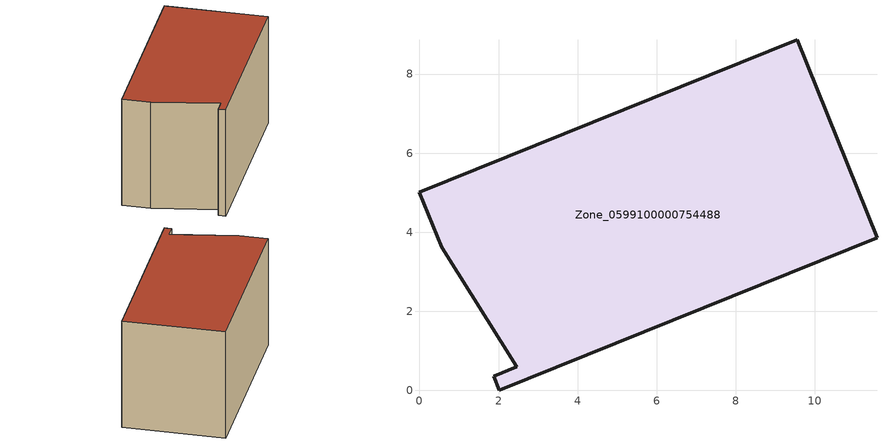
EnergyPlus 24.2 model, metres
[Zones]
Zone_0599100000754488
 floor ground (C_G): 1.88,0.36 2.46,0.6 0.56,3.62 0,5.01 9.56,8.87 11.57,3.86 2.02,0 z0.69
 wall outside (C_F): 9.56,8.87 0,5.01 0.56,3.62 2.46,0.6 1.88,0.36 2.02,0 11.57,3.86 9.56,8.87 z0.69:6.79
 roof outside (C_R): 2.46,0.6 1.88,0.36 2.02,0 11.57,3.86 9.56,8.87 0,5.01 0.56,3.62 z6.79
[BUILDING]
Pand.0599100000754488: North Axis=0; Terrain=City; Loads Convergence Tolerance Value=0.04; Temperature Convergence Tolerance Value=0.4; Solar Distribution=FullExterior; Maximum Number of Warmup Days=25; Minimum Number of Warmup Days=1
[Site:Location]
Rotterdam.The.Hague.AP_ZH_NLD Design_Conditions: Latitude=51.96; Longitude=4.45; Time Zone=1; Elevation=-4.5
[SITE:GROUNDTEMPERATURE:BUILDINGSURFACE]
18, 18, 18, 18, 18, 18, 18, 18, 18, 18, 18, 18
[MATERIAL] Thermal Absorptance=0.9; Solar Absorptance=0.7; Visible Absorptance=0.7
Name | Roughness | Thickness | Conductivity | Density | Specific Heat
G.TI.2006-2014 | MediumSmooth | 0.15 | 0.06 | 540 | 1210
F.TI.2006-2014 | Rough | 0.3 | 0.12 | 1920 | 840
R.TI.2006-2014 | MediumRough | 0.2 | 0.08 | 1500 | 1000
[CONSTRUCTION]
C_G: G.TI.2006-2014
C_F: F.TI.2006-2014
C_R: R.TI.2006-2014
[ZONE]
Zone_0599100000754488: Type=1; Multiplier=1; Ceiling Height=Autocalculate; Volume=Autocalculate; Floor Area=autocalculate; Part of Total Floor Area=Yes
[ZONEINFILTRATION:DESIGNFLOWRATE]
Infil_Zone_0599100000754488: Zone or ZoneList or Space or SpaceList=Zone_0599100000754488; Schedule=AlwaysOn; Design Flow Rate Calculation Method=Flow/Area; Flow Rate per Floor Area=0.0015; Constant Term Coefficient=1; Temperature Term Coefficient=0; Velocity Term Coefficient=0; Velocity Squared Term Coefficient=0
[HVACTEMPLATE:ZONE:IDEALLOADSAIRSYSTEM]
Zone_0599100000754488: Maximum Heating Supply Air Temperature=50; Minimum Cooling Supply Air Temperature=13; Maximum Heating Supply Air Humidity Ratio=0.0156; Minimum Cooling Supply Air Humidity Ratio=0.0077; Heating Limit=NoLimit; Cooling Limit=NoLimit; Dehumidification Control Type=ConstantSensibleHeatRatio; Cooling Sensible Heat Ratio=0.7; Dehumidification Setpoint=60; Humidification Control Type=None; Humidification Setpoint=30; Outdoor Air Method=None; Outdoor Air Flow Rate per Person=0.00944; Outdoor Air Flow Rate per Zone Floor Area=0; Outdoor Air Flow Rate per Zone=0; Demand Controlled Ventilation Type=None; Outdoor Air Economizer Type=NoEconomizer; Heat Recovery Type=None; Sensible Heat Recovery Effectiveness=0.7; Latent Heat Recovery Effectiveness=0.65
[ZONECONTROL:THERMOSTAT]
ThermostatControl_Zone_0599100000754488: Zone or ZoneList=Zone_0599100000754488; Control Type Schedule=DualSetpointControlType; Control 1=Thermostat_Zone_0599100000754488; Temperature Difference Between Cutout And Setpoint=0
[THERMOSTATSETPOINT:DUALSETPOINT]
Thermostat_Zone_0599100000754488: Heating Setpoint Temperature Schedule=HeatingSetpoint_Zone_0599100000754488; Cooling Setpoint Temperature Schedule=CoolingSetpoint_Zone_0599100000754488
[SCHEDULE:COMPACT]
HeatingSetpoint_Zone_0599100000754488: Through: 12/31, For: AllDays, Until: 24:00, 21
CoolingSetpoint_Zone_0599100000754488: Through: 12/31, For: AllDays, Until: 24:00, 24
DualSetpointControlType: Through: 12/31, For: AllDays, Until: 24:00, 4
AlwaysOn: Through: 12/31, For: AllDays, Until: 24:00, 1
